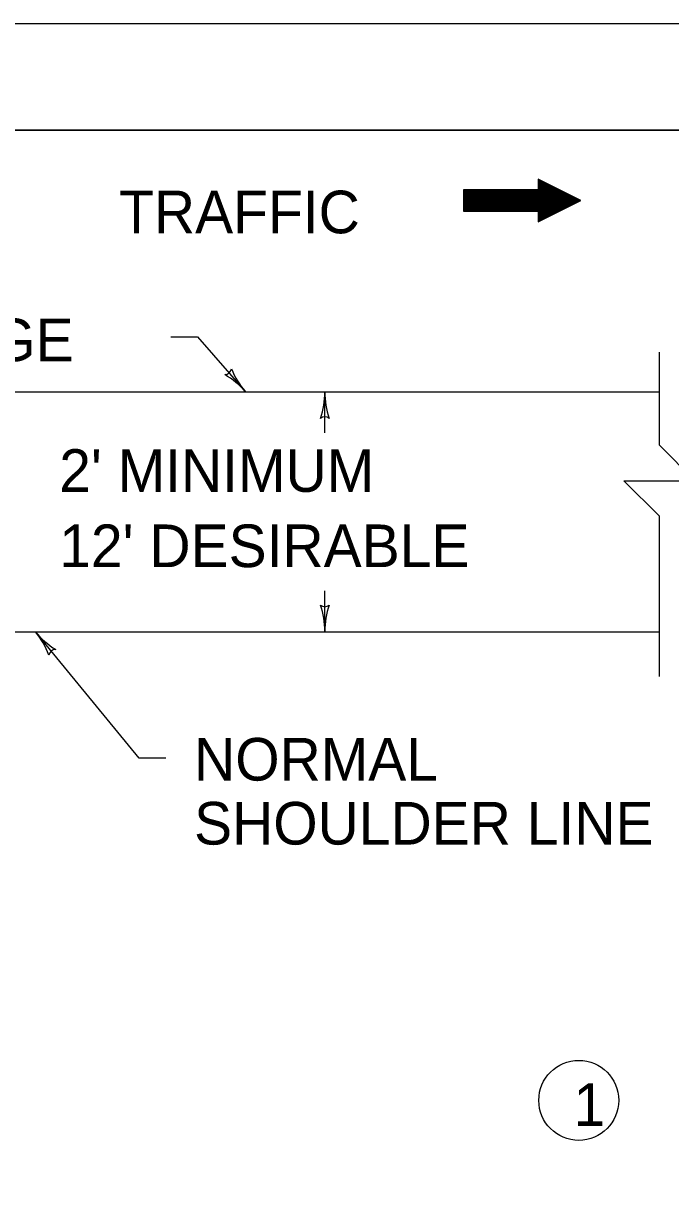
# Model space of a CAD drawing. Extents: x 1000 to 1036.3, y 1000 to 1022.
# Drawn here: x 1027.14 to 1030.18, y 1016.47 to 1022 of the extents above; entities that cross this region are included whole.
import ezdxf

# ---------------------------------------------------------------- set-up
doc = ezdxf.new("R2010")
doc.units = 0
for name, color, linetype in [('Level 1', 7, 'Continuous'), ('Level 10', 7, 'Continuous'), ('Level 11', 7, 'Continuous')]:
    doc.layers.add(name, color=color, linetype=linetype)

msp = doc.modelspace()

# ---------------------------------------------------------------- linework, layer by layer
at = {"layer": 'Level 1'}
for p, q in [((1027.8332, 1020.5316), (1027.9582, 1020.5316)), ((1027.9582, 1020.5316), (1028.1839, 1020.273)), ((1019.1665, 1020.273), (1030.1252, 1020.273)), ((1019.1665, 1019.148), (1030.1252, 1019.148)), ((1027.6851, 1018.5545), (1027.1981, 1019.148)), ((1027.8101, 1018.5545), (1027.6851, 1018.5545))]:
    msp.add_line(p, q, dxfattribs=at)
msp.add_lwpolyline([(1029.7562, 1021.1701), (1029.5562, 1021.2698), (1029.5562, 1021.2198), (1029.2062, 1021.2198), (1029.2062, 1021.1197), (1029.5562, 1021.1197), (1029.5562, 1021.0697)], close=True, dxfattribs=at)
for points in [[(1029.5563, 1021.2697), (1029.5562, 1021.2697)], [(1029.5663, 1021.2647), (1029.5562, 1021.2647)], [(1029.5763, 1021.2597), (1029.5562, 1021.2597)], [(1029.5864, 1021.2547), (1029.5562, 1021.2547)], [(1029.5964, 1021.2497), (1029.5562, 1021.2497)], [(1029.6065, 1021.2447), (1029.5562, 1021.2447)], [(1029.6165, 1021.2397), (1029.5562, 1021.2397)], [(1029.6266, 1021.2347), (1029.5562, 1021.2347)], [(1029.6567, 1021.2197), (1029.2062, 1021.2197)], [(1029.6617, 1021.2172), (1029.2062, 1021.2172)], [(1029.6718, 1021.2122), (1029.2062, 1021.2122)], [(1029.6818, 1021.2072), (1029.2062, 1021.2072)], [(1029.6918, 1021.2022), (1029.2062, 1021.2022)], [(1029.7018, 1021.1972), (1029.2062, 1021.1972)], [(1029.7119, 1021.1922), (1029.2062, 1021.1922)], [(1029.7219, 1021.1872), (1029.2062, 1021.1872)], [(1029.7319, 1021.1822), (1029.2062, 1021.1822)], [(1029.6366, 1021.2297), (1029.5562, 1021.2297)], [(1029.6467, 1021.2247), (1029.5562, 1021.2247)], [(1029.742, 1021.1772), (1029.2062, 1021.1772)], [(1029.742, 1021.1772), (1029.2062, 1021.1772)], [(1029.752, 1021.1722), (1029.2062, 1021.1722)], [(1029.7503, 1021.1672), (1029.2062, 1021.1672)], [(1029.7403, 1021.1622), (1029.2062, 1021.1622)], [(1029.7304, 1021.1572), (1029.2062, 1021.1572)], [(1029.7204, 1021.1522), (1029.2062, 1021.1522)], [(1029.7104, 1021.1472), (1029.2062, 1021.1472)], [(1029.7005, 1021.1422), (1029.2062, 1021.1422)], [(1029.6905, 1021.1372), (1029.2062, 1021.1372)], [(1029.6806, 1021.1322), (1029.2062, 1021.1322)], [(1029.6706, 1021.1272), (1029.2062, 1021.1272)], [(1029.6607, 1021.1222), (1029.2062, 1021.1222)], [(1029.6507, 1021.1172), (1029.5562, 1021.1172)], [(1029.6408, 1021.1122), (1029.5562, 1021.1122)], [(1029.6408, 1021.1122), (1029.5562, 1021.1122)], [(1029.6308, 1021.1072), (1029.5562, 1021.1072)], [(1029.6208, 1021.1022), (1029.5562, 1021.1022)], [(1029.6108, 1021.0972), (1029.5562, 1021.0972)], [(1029.6008, 1021.0922), (1029.5562, 1021.0922)], [(1029.5909, 1021.0872), (1029.5562, 1021.0872)], [(1029.5809, 1021.0822), (1029.5562, 1021.0822)], [(1029.571, 1021.0772), (1029.5562, 1021.0772)], [(1029.561, 1021.0722), (1029.5562, 1021.0722)], [(1030.1252, 1018.9384), (1030.1252, 1019.6896), (1029.9585, 1019.8563), (1030.2918, 1019.8563), (1030.1252, 1020.023), (1030.1252, 1020.4583)], [(1028.5556, 1020.08), (1028.5556, 1020.273)], [(1028.5556, 1019.148), (1028.5556, 1019.3399)]]:
    msp.add_lwpolyline(points, dxfattribs=at)
msp.add_circle((1029.7469, 1016.95), 0.1875, dxfattribs=at)
for centre, radius, start, end in [((1028.0863, 1020.3849), 0.0312, 269.8964, 352.0131), ((1027.8897, 1020.0161), 0.3906, 41.1218, 59.7906), ((1028.4782, 1020.5299), 0.3906, 202.469, 221.1157), ((1027.8897, 1020.0161), 0.3906, 41.1096, 41.1218), ((1028.165, 1020.273), 0.3906, 341.3472, 359.9939), ((1028.9462, 1020.273), 0.3906, 179.9878, 180), ((1028.9462, 1020.273), 0.3906, 180, 198.6688), ((1028.5555, 1020.1245), 0.0312, 48.7746, 130.8913), ((1028.5556, 1019.2965), 0.0312, 228.7746, 310.8913), ((1028.165, 1019.148), 0.3906, 0, 18.6688), ((1028.9462, 1019.148), 0.3906, 161.3472, 179.9939), ((1027.5001, 1019.3958), 0.3906, 219.3586, 219.3708), ((1027.5001, 1019.3958), 0.3906, 219.3708, 238.0396), ((1026.8961, 1018.9002), 0.3906, 20.718, 39.3647), ((1028.165, 1019.148), 0.3906, 359.9878, 0), ((1027.2923, 1019.0331), 0.0312, 88.1454, 170.2621)]:
    msp.add_arc(centre, radius, start, end, dxfattribs=at)
at = {"layer": 'Level 10'}
for p, q in [((1000, 1022), (1036, 1022)), ((1007, 1021.5), (1035.5, 1021.5))]:
    msp.add_line(p, q, dxfattribs=at)
at = {"layer": 'Level 11'}
msp.add_lwpolyline([(1007, 1000.5), (1035.5, 1000.5), (1035.5, 1021.5), (1007, 1021.5)], close=True, dxfattribs=at)

# ---------------------------------------------------------------- texts
at = {"layer": 'Level 1'}
for s, p in [('TRAFFIC', (1027.5907, 1021.0164)), ('TRAFFIC LANE EDGE', (1024.6438, 1020.4163)), ("2' MINIMUM", (1027.31, 1019.8037)), ("12' DESIRABLE", (1027.31, 1019.4508)), ('NORMAL', (1027.9424, 1018.4497)), ('SHOULDER LINE', (1027.9424, 1018.1497)), ('1', (1029.7221, 1016.8301))]:
    msp.add_text(s, height=0.2, dxfattribs=at).set_placement(p)

doc.saveas('drawing.dxf')
